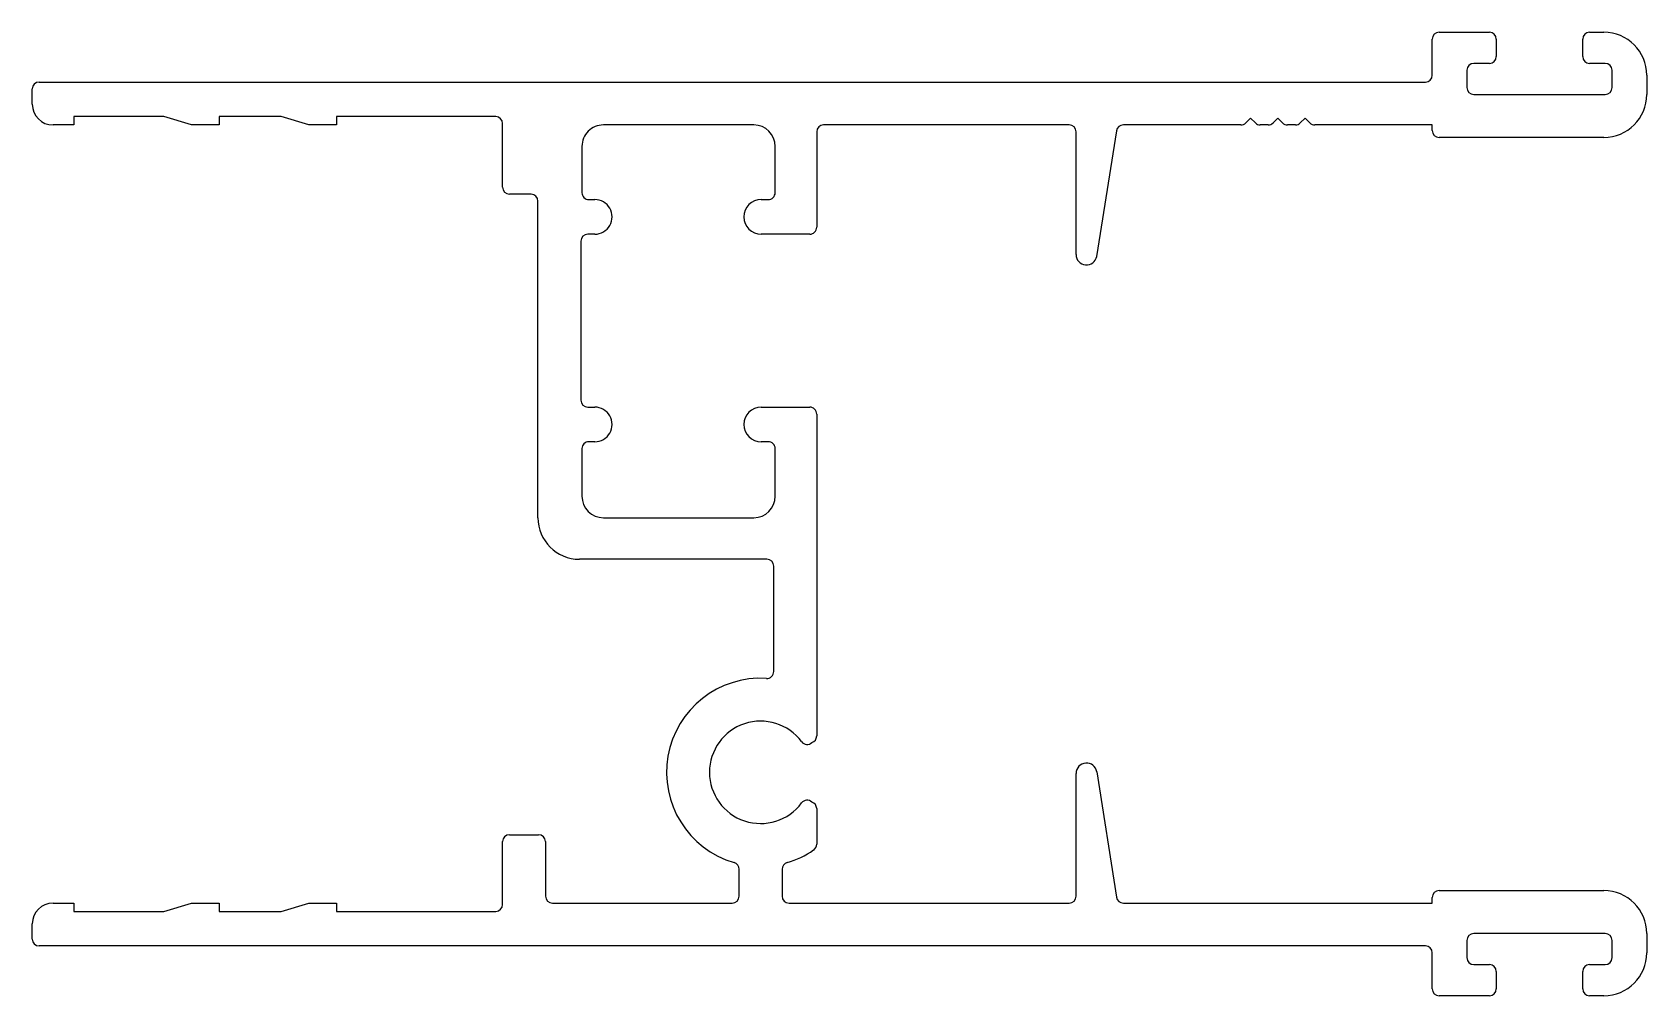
# Model space of a CAD drawing. Extents: x -25.7 to 33.6, y 7.6 to 43.
import ezdxf

# ---------------------------------------------------------------- set-up
doc = ezdxf.new("R2010")
doc.units = 0
doc.layers.get('0').update_dxf_attribs({"linetype": 'CONTINUOUS'})

msp = doc.modelspace()

# ---------------------------------------------------------------- linework, layer by layer
for p, q in [((25.715, 41.446), (25.715, 42.767)), ((25.969, 43.021), (27.81, 43.021)), ((28.064, 42.767), (28.064, 42.132)), ((31.239, 42.132), (31.239, 42.767)), ((31.493, 43.021), (32.014, 43.021)), ((26.985, 41.624), (26.985, 40.989)), ((27.81, 41.878), (27.239, 41.878)), ((32.065, 41.878), (31.493, 41.878)), ((32.319, 40.989), (32.319, 41.624)), ((-25.695, 40.379), (-25.695, 40.938)), ((-25.441, 41.192), (25.461, 41.192)), ((33.589, 41.446), (33.589, 40.735)), ((27.239, 40.735), (32.065, 40.735)), ((-20.869, 39.922), (-24.171, 39.922)), ((-24.171, 39.922), (-24.171, 39.617)), ((-19.853, 39.617), (-20.869, 39.922)), ((-16.551, 39.922), (-18.837, 39.922)), ((-18.837, 39.922), (-18.837, 39.617)), ((-15.535, 39.617), (-16.551, 39.922)), ((-8.677, 39.922), (-14.519, 39.922)), ((-14.519, 39.922), (-14.519, 39.617)), ((19.043, 39.867), (18.866, 39.69)), ((19.219, 39.69), (19.043, 39.867)), ((20.042, 39.867), (19.866, 39.69)), ((20.219, 39.69), (20.042, 39.867)), ((21.042, 39.867), (20.866, 39.69)), ((21.219, 39.69), (21.042, 39.867)), ((-24.171, 39.617), (-24.933, 39.617)), ((-18.837, 39.617), (-19.853, 39.617)), ((-14.519, 39.617), (-15.535, 39.617)), ((-8.423, 37.331), (-8.423, 39.668)), ((0.797, 39.617), (-4.724, 39.617)), ((3.109, 39.363), (3.109, 35.86)), ((12.38, 39.617), (3.363, 39.617)), ((12.634, 34.855), (12.634, 39.363)), ((14.119, 39.403), (13.39, 34.791)), ((18.689, 39.617), (14.37, 39.617)), ((19.689, 39.617), (19.396, 39.617)), ((20.689, 39.617), (20.396, 39.617)), ((25.715, 39.617), (21.396, 39.617)), ((25.715, 39.414), (25.715, 39.617)), ((32.014, 39.16), (25.969, 39.16)), ((-5.511, 38.83), (-5.511, 37.13)), ((1.585, 37.13), (1.585, 38.83)), ((-7.381, 37.077), (-8.169, 37.077)), ((-7.127, 35.606), (-7.127, 36.823)), ((-5.257, 36.876), (-5.038, 36.876)), ((1.07, 36.876), (1.331, 36.876)), ((-7.127, 29.254), (-7.127, 35.606)), ((-5.038, 35.606), (-5.299, 35.606)), ((2.855, 35.606), (1.07, 35.606)), ((-5.553, 35.352), (-5.553, 29.508)), ((-7.127, 25.193), (-7.127, 29.254)), ((-5.299, 29.254), (-5.038, 29.254)), ((1.07, 29.254), (2.855, 29.254)), ((3.109, 29), (3.109, 17.177)), ((-5.038, 27.984), (-5.257, 27.984)), ((1.331, 27.984), (1.07, 27.984)), ((-5.511, 27.73), (-5.511, 25.98)), ((1.585, 25.98), (1.585, 27.73)), ((-4.724, 25.193), (0.797, 25.193)), ((1.28, 23.669), (-5.603, 23.669)), ((1.534, 19.544), (1.534, 23.415)), ((12.634, 11.296), (12.634, 15.805)), ((13.392, 15.86), (14.119, 11.256)), ((3.109, 14.508), (3.109, 13.199)), ((-8.423, 10.991), (-8.423, 13.299)), ((-8.169, 13.553), (-7.102, 13.553)), ((-6.848, 13.299), (-6.848, 11.296)), ((0.264, 11.296), (0.264, 12.284)), ((1.839, 12.284), (1.839, 11.296)), ((25.969, 11.499), (32.014, 11.499)), ((-24.933, 11.042), (-24.171, 11.042)), ((-24.171, 11.042), (-24.171, 10.737)), ((-24.171, 10.737), (-20.869, 10.737)), ((-20.869, 10.737), (-19.853, 11.042)), ((-19.853, 11.042), (-18.837, 11.042)), ((-18.837, 11.042), (-18.837, 10.737)), ((-18.837, 10.737), (-16.551, 10.737)), ((-16.551, 10.737), (-15.535, 11.042)), ((-15.535, 11.042), (-14.519, 11.042)), ((-14.519, 11.042), (-14.519, 10.737)), ((-14.519, 10.737), (-8.677, 10.737)), ((-6.594, 11.042), (0.01, 11.042)), ((2.093, 11.042), (12.38, 11.042)), ((14.37, 11.042), (25.715, 11.042)), ((25.715, 11.042), (25.715, 11.245)), ((-25.695, 9.721), (-25.695, 10.28)), ((26.985, 9.671), (26.985, 9.036)), ((32.065, 9.925), (27.239, 9.925)), ((32.319, 9.036), (32.319, 9.671)), ((33.589, 9.925), (33.589, 9.213)), ((25.461, 9.467), (-25.441, 9.467)), ((25.715, 7.893), (25.715, 9.213)), ((27.239, 8.782), (27.81, 8.782)), ((28.064, 8.528), (28.064, 7.893)), ((31.239, 7.893), (31.239, 8.528)), ((31.493, 8.782), (32.065, 8.782)), ((27.81, 7.639), (25.969, 7.639)), ((32.014, 7.639), (31.493, 7.639))]:
    msp.add_line(p, q)
for centre, radius, start, end in [((25.969, 42.767), 0.254, 90, 180), ((27.81, 42.767), 0.254, 360, 90), ((31.493, 42.767), 0.254, 90, 180), ((32.014, 41.446), 1.575, 360, 90), ((27.81, 42.132), 0.254, 270, 0), ((31.493, 42.132), 0.254, 180, 270), ((27.239, 41.624), 0.254, 90, 180), ((32.065, 41.624), 0.254, 0, 90), ((-25.441, 40.938), 0.254, 90, 180), ((25.461, 41.446), 0.254, 270, 0), ((27.239, 40.989), 0.254, 180, 270), ((32.065, 40.989), 0.254, 270, 0), ((-24.933, 40.379), 0.762, 180, 270), ((32.014, 40.735), 1.575, 270, 0), ((-8.677, 39.668), 0.254, 360, 90), ((-4.724, 38.83), 0.787, 89.99997, 180), ((0.797, 38.83), 0.787, 0, 89.99997), ((3.363, 39.363), 0.254, 90, 180), ((12.38, 39.363), 0.254, 360, 90), ((14.37, 39.363), 0.254, 90, 171.0201), ((18.689, 39.867), 0.25, 270, 315), ((19.396, 39.867), 0.25, 225, 270), ((19.689, 39.867), 0.25, 270, 315), ((20.396, 39.867), 0.25, 225, 270), ((20.689, 39.867), 0.25, 270, 315), ((21.396, 39.867), 0.25, 225, 270), ((25.969, 39.414), 0.254, 180, 270), ((-8.169, 37.331), 0.254, 180, 270), ((-7.381, 36.823), 0.254, 360, 90), ((-5.257, 37.13), 0.254, 180, 270.00067), ((-5.038, 36.241), 0.635, 270.00056, 90.00067), ((1.07, 36.241), 0.635, 89.99944, 269.99927), ((1.331, 37.13), 0.254, 269.99944, 0), ((-5.299, 35.352), 0.254, 90.00056, 180), ((2.855, 35.86), 0.254, 269.99927, 0), ((13.015, 34.855), 0.381, 180, 350.36833), ((-5.299, 29.508), 0.254, 180, 269.99944), ((-5.038, 28.619), 0.635, 269.99933, 89.99944), ((1.07, 28.619), 0.635, 90.00065, 270.00056), ((2.855, 29), 0.254, 360, 90.00065), ((-5.257, 27.73), 0.254, 89.99933, 180), ((1.331, 27.73), 0.254, 360, 90.00056), ((-4.724, 25.98), 0.787, 180, 270), ((0.797, 25.98), 0.787, 270, 0), ((-5.603, 25.193), 1.524, 180, 270), ((1.28, 23.415), 0.254, 360, 90), ((1.051, 15.843), 3.454, 86.47713, 253.69073), ((1.28, 19.544), 0.254, 266.3121, 0), ((1.051, 15.843), 1.88, 36.83714, 323.17942), ((2.759, 17.122), 0.254, 216.83714, 312.57572), ((2.855, 17.177), 0.254, 287.42421, 360), ((13.015, 15.805), 0.381, 8.3229, 180), ((2.759, 14.564), 0.254, 47.42487, 143.04051), ((2.855, 14.508), 0.254, 0, 72.57625), ((-8.169, 13.299), 0.254, 90, 180), ((-7.102, 13.299), 0.254, 360, 90), ((2.855, 13.199), 0.254, 304.53212, 0), ((0.01, 12.284), 0.254, 360, 73.69073), ((2.093, 12.284), 0.254, 106.30927, 180), ((1.051, 15.843), 3.454, 286.30927, 304.31486), ((-6.594, 11.296), 0.254, 180, 270), ((0.01, 11.296), 0.254, 270, 0), ((2.093, 11.296), 0.254, 180, 270), ((12.38, 11.296), 0.254, 270, 0), ((25.969, 11.245), 0.254, 90, 180), ((32.014, 9.925), 1.575, 360, 90), ((-24.933, 10.28), 0.762, 90, 180), ((-8.677, 10.991), 0.254, 270, 0), ((14.37, 11.296), 0.254, 188.9799, 270), ((-25.441, 9.721), 0.254, 180, 270), ((27.239, 9.671), 0.254, 90, 180), ((32.065, 9.671), 0.254, 0, 90), ((25.461, 9.213), 0.254, 0, 90), ((27.239, 9.036), 0.254, 180, 270), ((32.014, 9.213), 1.575, 270, 0), ((32.065, 9.036), 0.254, 270, 0), ((27.81, 8.528), 0.254, 360, 90), ((31.493, 8.528), 0.254, 90, 180), ((25.969, 7.893), 0.254, 180, 270), ((27.81, 7.893), 0.254, 270, 0), ((31.493, 7.893), 0.254, 180, 270)]:
    msp.add_arc(centre, radius, start, end)

doc.saveas('drawing.dxf')
